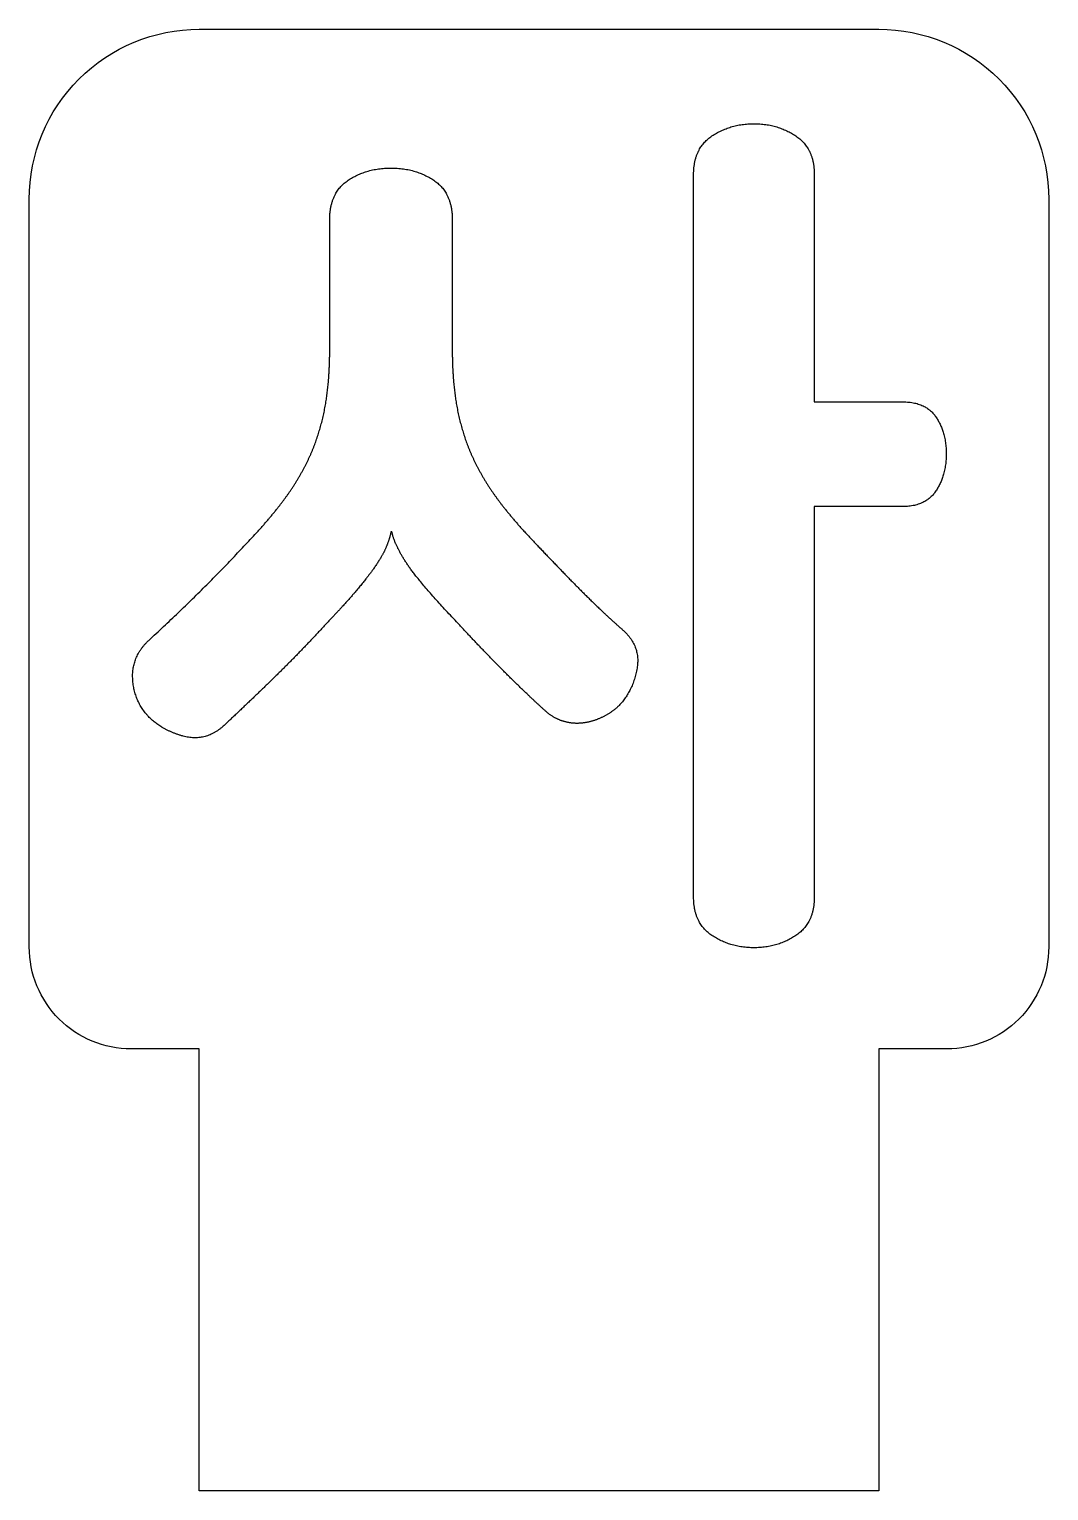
# Model space of a CAD drawing. Header units: millimetres. Extents: x 510 to 540, y 5 to 48.
import ezdxf

# ---------------------------------------------------------------- set-up
doc = ezdxf.new("R2010")
doc.units = ezdxf.units.MM
doc.layers.get('0').update_dxf_attribs({"linetype": 'CONTINUOUS'})

msp = doc.modelspace()

# ---------------------------------------------------------------- linework, layer by layer
for p, q in [((529.549, 22.474), (529.549, 43.722)), ((533.1, 43.722), (533.1, 37.037)), ((518.842, 38.562), (518.842, 42.39)), ((522.448, 42.39), (522.448, 38.562)), ((533.1, 37.037), (535.707, 37.037)), ((535.707, 33.958), (533.1, 33.958)), ((533.1, 33.958), (533.1, 22.474)), ((520.673, 33.209), (520.645, 33.209))]:
    msp.add_line(p, q)
msp.add_lwpolyline([(510, 43, -0.414214), (515, 48), (535, 48, -0.414214), (540, 43), (540, 21, -0.414214), (537, 18), (535, 18), (535, 5), (515, 5), (515, 18), (513, 18, -0.414214), (510, 21)], format="xyb", close=True)
for points in [[(530.09, 44.859), (530.631, 45.22), (531.325, 45.22)], [(531.325, 45.22), (532.018, 45.22), (532.559, 44.859)], [(529.549, 43.722), (529.549, 44.499), (530.09, 44.859)], [(532.559, 44.859), (533.1, 44.499), (533.1, 43.722)], [(519.383, 43.555), (519.924, 43.916), (520.645, 43.916)], [(520.645, 43.916), (521.366, 43.916), (521.907, 43.555)], [(518.842, 42.39), (518.842, 43.195), (519.383, 43.555)], [(521.907, 43.555), (522.448, 43.195), (522.448, 42.39)], [(518.731, 37.037), (518.842, 37.73), (518.842, 38.562)], [(522.448, 38.562), (522.448, 37.73), (522.559, 37.037)], [(518.37, 35.705), (518.62, 36.343), (518.731, 37.037)], [(522.559, 37.037), (522.67, 36.343), (522.92, 35.705)], [(535.707, 37.037), (536.373, 37.037), (536.678, 36.593)], [(536.678, 36.593), (536.983, 36.149), (536.983, 35.511)], [(517.718, 34.471), (518.121, 35.067), (518.37, 35.705)], [(522.92, 35.705), (523.169, 35.067), (523.571, 34.471)], [(536.983, 35.511), (536.983, 34.873), (536.678, 34.415)], [(516.734, 33.236), (517.316, 33.874), (517.718, 34.471)], [(523.571, 34.471), (523.974, 33.874), (524.556, 33.236)], [(536.678, 34.415), (536.373, 33.958), (535.707, 33.958)], [(513.516, 30.019), (515.236, 31.6), (516.734, 33.236)], [(520.645, 33.209), (520.589, 32.959), (520.479, 32.709)], [(521.158, 32.21), (520.756, 32.793), (520.673, 33.209)], [(524.556, 33.236), (525.305, 32.432), (526.068, 31.655)], [(520.479, 32.709), (520.368, 32.46), (520.132, 32.127)], [(520.132, 32.127), (519.896, 31.794), (519.535, 31.378)], [(522.67, 30.463), (521.56, 31.628), (521.158, 32.21)], [(526.068, 31.655), (526.831, 30.879), (527.469, 30.324)], [(519.535, 31.378), (519.175, 30.962), (518.62, 30.379)], [(518.62, 30.379), (517.954, 29.658), (517.247, 28.965)], [(523.988, 29.089), (523.336, 29.741), (522.67, 30.463)], [(527.469, 30.324), (527.996, 29.852), (527.885, 29.2)], [(513.044, 28.909), (513.017, 29.547), (513.516, 30.019)], [(513.488, 27.8), (513.072, 28.271), (513.044, 28.909)], [(517.247, 28.965), (516.54, 28.271), (515.707, 27.494)], [(525.194, 27.938), (524.639, 28.438), (523.988, 29.089)], [(527.885, 29.2), (527.774, 28.549), (527.358, 28.105)], [(527.358, 28.105), (527.164, 27.911), (526.886, 27.772)], [(514.528, 27.203), (513.877, 27.383), (513.488, 27.8)], [(525.735, 27.633), (525.444, 27.716), (525.194, 27.938)], [(526.318, 27.592), (526.026, 27.55), (525.735, 27.633)], [(526.886, 27.772), (526.609, 27.633), (526.318, 27.592)], [(515.707, 27.494), (515.18, 27.023), (514.528, 27.203)], [(530.09, 21.336), (529.549, 21.697), (529.549, 22.474)], [(533.1, 22.474), (533.1, 21.697), (532.559, 21.336)], [(531.325, 20.976), (530.631, 20.976), (530.09, 21.336)], [(532.559, 21.336), (532.018, 20.976), (531.325, 20.976)]]:
    msp.add_open_spline(points, degree=2)

doc.saveas('drawing.dxf')
